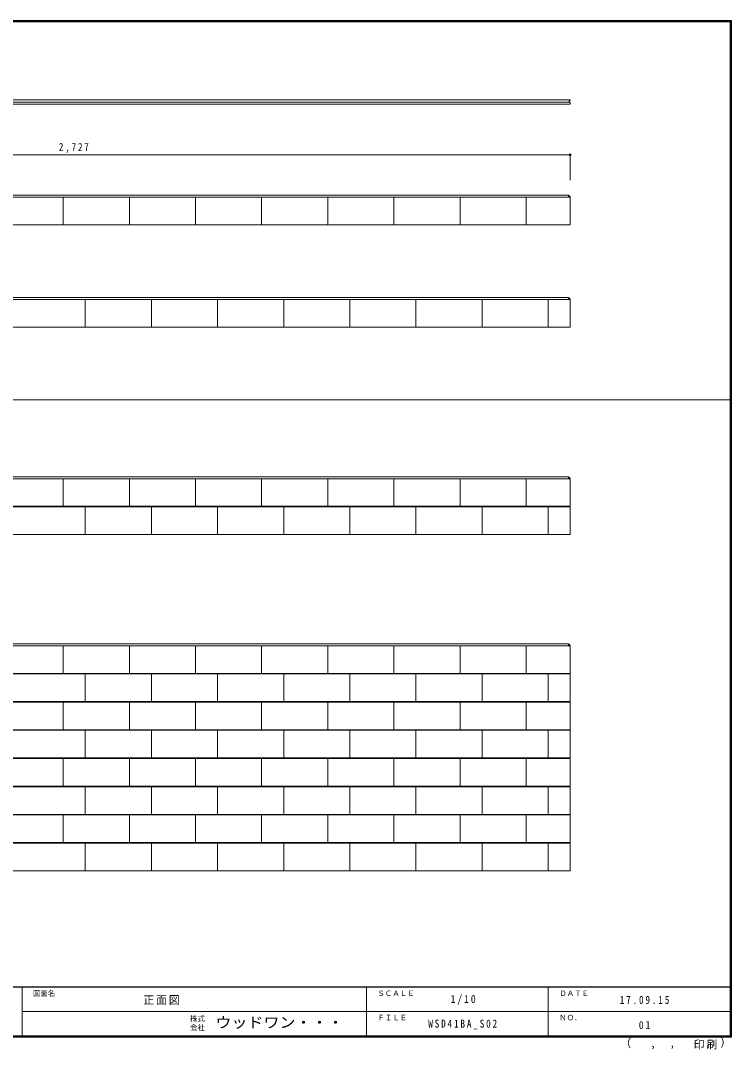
# Model space of a CAD drawing. Units: millimetres at full size, sheet at 1:10; details may follow other scales. Extents: x -1947 to 1953, y -1436 to 1392.
# Drawn here: x -1 to 1953, y -1436 to 1392 of the extents above; entities that cross this region are included whole.
import ezdxf
from ezdxf.enums import TextEntityAlignment as Align

# ---------------------------------------------------------------- set-up
doc = ezdxf.new("R2010")
doc.units = ezdxf.units.MM
doc.header["$LTSCALE"] = 10
doc.header["$PDMODE"] = 32
doc.header["$PDSIZE"] = 5
doc.layers.add('3-0', color=7, linetype='Continuous', lineweight=18)
doc.layers.add('F-1', color=6, linetype='Continuous', lineweight=18)
doc.layers.add('F-A', color=7, linetype='Continuous')
doc.styles.add('ＭＳ ゴシック', font='')
doc.styles.get('ＭＳ ゴシック').set_extended_font_data('MS Gothic')

msp = doc.modelspace()

# ---------------------------------------------------------------- linework, layer by layer
at = {"layer": '3-0'}
for p, q in [((-1217.14, 1173.8), (1510.36, 1173.8)), ((1510.36, 1162.3), (-1216.64, 1162.3)), ((-1222.14, 912.3), (1505.36, 912.3)), ((1510.36, 906.8), (-1216.64, 906.8)), ((116.56, 906.8), (116.56, 830.8)), ((298.36, 906.8), (298.36, 830.8)), ((480.16, 906.8), (480.16, 830.8)), ((661.96, 906.8), (661.96, 830.8)), ((843.76, 906.8), (843.76, 830.8)), ((1025.56, 906.8), (1025.56, 830.8)), ((1207.36, 906.8), (1207.36, 830.8)), ((1389.16, 906.8), (1389.16, 830.8)), ((1505.36, 912.3), (1505.36, 906.8)), ((1505.36, 912.3), (1510.36, 907.3)), ((1510.36, 830.8), (1510.36, 907.3)), ((1510.36, 830.8), (-1217.14, 830.8)), ((-1222.14, 630.8), (1505.36, 630.8)), ((1510.36, 625.3), (-1216.64, 625.3)), ((177.16, 625.3), (177.16, 549.3)), ((358.96, 625.3), (358.96, 549.3)), ((540.76, 625.3), (540.76, 549.3)), ((722.56, 625.3), (722.56, 549.3)), ((904.36, 625.3), (904.36, 549.3)), ((1086.16, 625.3), (1086.16, 549.3)), ((1267.96, 625.3), (1267.96, 549.3)), ((1449.76, 625.3), (1449.76, 549.3)), ((1505.36, 630.8), (1505.36, 625.3)), ((1505.36, 630.8), (1510.36, 625.8)), ((1510.36, 549.3), (1510.36, 625.8)), ((1510.36, 549.3), (-1217.14, 549.3)), ((-1222.14, 138.3), (1505.36, 138.3)), ((1510.36, 132.8), (-1216.64, 132.8)), ((116.56, 132.8), (116.56, 56.8)), ((298.36, 132.8), (298.36, 56.8)), ((480.16, 132.8), (480.16, 56.8)), ((661.96, 132.8), (661.96, 56.8)), ((843.76, 132.8), (843.76, 56.8)), ((1025.56, 132.8), (1025.56, 56.8)), ((1207.36, 132.8), (1207.36, 56.8)), ((1389.16, 132.8), (1389.16, 56.8)), ((1505.36, 138.3), (1505.36, 132.8)), ((1505.36, 138.3), (1510.36, 133.3)), ((1510.36, 56.8), (1510.36, 133.3)), ((1510.36, 56.8), (-1217.14, 56.8)), ((1510.36, 55.3), (-1216.64, 55.3)), ((177.16, 55.3), (177.16, -20.7)), ((358.96, 55.3), (358.96, -20.7)), ((540.76, 55.3), (540.76, -20.7)), ((722.56, 55.3), (722.56, -20.7)), ((904.36, 55.3), (904.36, -20.7)), ((1086.16, 55.3), (1086.16, -20.7)), ((1267.96, 55.3), (1267.96, -20.7)), ((1449.76, 55.3), (1449.76, -20.7)), ((1510.36, -20.7), (1510.36, 55.3)), ((1510.36, -20.7), (-1217.14, -20.7)), ((-1222.14, -320.7), (1505.36, -320.7)), ((1510.36, -326.2), (-1216.64, -326.2)), ((116.56, -326.2), (116.56, -402.2)), ((298.36, -326.2), (298.36, -402.2)), ((480.16, -326.2), (480.16, -402.2)), ((661.96, -326.2), (661.96, -402.2)), ((843.76, -326.2), (843.76, -402.2)), ((1025.56, -326.2), (1025.56, -402.2)), ((1207.36, -326.2), (1207.36, -402.2)), ((1389.16, -326.2), (1389.16, -402.2)), ((1505.36, -320.7), (1505.36, -326.2)), ((1505.36, -320.7), (1510.36, -325.7)), ((1510.36, -402.2), (1510.36, -325.7)), ((1510.36, -402.2), (-1217.14, -402.2)), ((1510.36, -403.7), (-1216.64, -403.7)), ((177.16, -403.7), (177.16, -479.7)), ((358.96, -403.7), (358.96, -479.7)), ((540.76, -403.7), (540.76, -479.7)), ((722.56, -403.7), (722.56, -479.7)), ((904.36, -403.7), (904.36, -479.7)), ((1086.16, -403.7), (1086.16, -479.7)), ((1267.96, -403.7), (1267.96, -479.7)), ((1449.76, -403.7), (1449.76, -479.7)), ((1510.36, -479.7), (1510.36, -403.7)), ((1510.36, -479.7), (-1217.14, -479.7)), ((1510.36, -481.2), (-1216.64, -481.2)), ((116.56, -481.2), (116.56, -557.2)), ((298.36, -481.2), (298.36, -557.2)), ((480.16, -481.2), (480.16, -557.2)), ((661.96, -481.2), (661.96, -557.2)), ((843.76, -481.2), (843.76, -557.2)), ((1025.56, -481.2), (1025.56, -557.2)), ((1207.36, -481.2), (1207.36, -557.2)), ((1389.16, -481.2), (1389.16, -557.2)), ((1510.36, -557.2), (1510.36, -481.2)), ((1510.36, -557.2), (-1217.14, -557.2)), ((1510.36, -558.7), (-1216.64, -558.7)), ((177.16, -558.7), (177.16, -634.7)), ((358.96, -558.7), (358.96, -634.7)), ((540.76, -558.7), (540.76, -634.7)), ((722.56, -558.7), (722.56, -634.7)), ((904.36, -558.7), (904.36, -634.7)), ((1086.16, -558.7), (1086.16, -634.7)), ((1267.96, -558.7), (1267.96, -634.7)), ((1449.76, -558.7), (1449.76, -634.7)), ((1510.36, -634.7), (1510.36, -558.7)), ((1510.36, -634.7), (-1217.14, -634.7)), ((1510.36, -636.2), (-1216.64, -636.2)), ((116.56, -636.2), (116.56, -712.2)), ((298.36, -636.2), (298.36, -712.2)), ((480.16, -636.2), (480.16, -712.2)), ((661.96, -636.2), (661.96, -712.2)), ((843.76, -636.2), (843.76, -712.2)), ((1025.56, -636.2), (1025.56, -712.2)), ((1207.36, -636.2), (1207.36, -712.2)), ((1389.16, -636.2), (1389.16, -712.2)), ((1510.36, -712.2), (1510.36, -636.2)), ((1510.36, -712.2), (-1217.14, -712.2)), ((1510.36, -713.7), (-1216.64, -713.7)), ((177.16, -713.7), (177.16, -789.7)), ((358.96, -713.7), (358.96, -789.7)), ((540.76, -713.7), (540.76, -789.7)), ((722.56, -713.7), (722.56, -789.7)), ((904.36, -713.7), (904.36, -789.7)), ((1086.16, -713.7), (1086.16, -789.7)), ((1267.96, -713.7), (1267.96, -789.7)), ((1449.76, -713.7), (1449.76, -789.7)), ((1510.36, -789.7), (1510.36, -713.7)), ((1510.36, -789.7), (-1217.14, -789.7)), ((1510.36, -791.2), (-1216.64, -791.2)), ((116.56, -791.2), (116.56, -867.2)), ((298.36, -791.2), (298.36, -867.2)), ((480.16, -791.2), (480.16, -867.2)), ((661.96, -791.2), (661.96, -867.2)), ((843.76, -791.2), (843.76, -867.2)), ((1025.56, -791.2), (1025.56, -867.2)), ((1207.36, -791.2), (1207.36, -867.2)), ((1389.16, -791.2), (1389.16, -867.2)), ((1510.36, -867.2), (1510.36, -791.2)), ((1510.36, -867.2), (-1217.14, -867.2)), ((1510.36, -868.7), (-1216.64, -868.7)), ((177.16, -868.7), (177.16, -944.7)), ((358.96, -868.7), (358.96, -944.7)), ((540.76, -868.7), (540.76, -944.7)), ((722.56, -868.7), (722.56, -944.7)), ((904.36, -868.7), (904.36, -944.7)), ((1086.16, -868.7), (1086.16, -944.7)), ((1267.96, -868.7), (1267.96, -944.7)), ((1449.76, -868.7), (1449.76, -944.7)), ((1510.36, -944.7), (1510.36, -868.7)), ((1510.36, -944.7), (-1217.14, -944.7))]:
    msp.add_line(p, q, dxfattribs=at)
at = {"layer": '3-0', "color": 3}
msp.add_line((-1216.64, 1022.56), (1510.36, 1022.56), dxfattribs=at)
at = {"layer": '3-0', "color": 4}
msp.add_line((1510.36, 1022.56), (1510.36, 953.52), dxfattribs=at)
at = {"layer": '3-0'}
for points in [[(-1222.14, 1167.8), (1510.36, 1167.8), (1510.36, 1162.3)], [(1510.36, 1173.8), (1510.36, 1172.8), (1505.36, 1167.8)]]:
    msp.add_lwpolyline(points, dxfattribs=at)
at = {"layer": '3-0', "color": 3}
msp.add_point((1510.36, 1022.56), dxfattribs=at)
at = {"layer": 'F-1'}
for p, q in [((-1946.69, 1391.67), (1953.31, 1391.67)), ((-1946.69, 1390), (1953.31, 1390)), ((-1946.69, 1388.33), (1953.31, 1388.33)), ((1949.97, 1391.67), (1949.97, -1401.67)), ((1951.64, 1391.67), (1951.64, -1401.67)), ((1953.31, 1391.67), (1953.31, -1401.67)), ((-1946.69, 349.3), (1953.31, 349.3)), ((1953.31, -1263.33), (-1946.69, -1263.33)), ((1953.31, -1265), (-1946.69, -1265)), ((3.31, -1265), (3.31, -1398.33)), ((949.97, -1265), (949.97, -1398.33)), ((1449.97, -1265), (1449.97, -1398.33)), ((3.31, -1331.67), (1949.97, -1331.67)), ((1953.31, -1398.33), (-1946.69, -1398.33)), ((1953.31, -1400), (-1946.69, -1400)), ((1953.31, -1401.67), (-1946.69, -1401.67))]:
    msp.add_line(p, q, dxfattribs=at)

# ---------------------------------------------------------------- texts
at = {"layer": '3-0', "insert": (104.36, 1027.56), "char_height": 21.99, "attachment_point": 7, "style": 'ＭＳ ゴシック'}
msp.add_mtext('\\T1.38;\\W0.85;2,727', dxfattribs=at)
at = {"layer": 'F-A', "style": 'ＭＳ ゴシック'}
for s, height, p in [('図面名', 14.66, (33.31, -1293.33)), ('ＳＣＡＬＥ', 14.66, (979.97, -1293.33)), ('ＤＡＴＥ', 14.66, (1479.97, -1293.33)), ('株式', 14.66, (464.97, -1363)), ('ＦＩＬＥ', 14.66, (979.97, -1360)), ('ＮＯ．', 14.66, (1479.97, -1360)), ('会社', 14.66, (464.97, -1387)), ('（', 21.99, (1647.98, -1436.1)), ('）', 21.99, (1922.77, -1434.71)), (',', 21.99, (1730.4, -1436.1)), (',', 21.99, (1783.37, -1435.18))]:
    msp.add_text(s, height=height, dxfattribs=at).set_placement(p, align=Align.BOTTOM_LEFT)
at = {"layer": 'F-A', "style": 'ＭＳ ゴシック', "width": 1.1}
msp.add_text('ウッドワン・・・', height=29.33, dxfattribs=at).set_placement((534.97, -1385), align=Align.BOTTOM_LEFT)
at = {"layer": 'F-A', "char_height": 21.99, "attachment_point": 7, "style": 'ＭＳ ゴシック'}
for s, insert in [('\\T1.17;正面図', (336.64, -1313.33)), ('\\T1.38;\\W0.9;1/10', (1181.22, -1313.33)), ('\\T1.39;\\W0.85;17.09.15', (1646.22, -1310.83)), ('\\T1.39;\\W0.85;WSD41BA_S02', (1119.97, -1380)), ('\\T1.36;\\W0.9;01', (1698.72, -1380)), ('\\T1.17;印刷', (1849.36, -1435.64))]:
    msp.add_mtext(s, dxfattribs=dict(at, insert=insert))

doc.saveas('drawing.dxf')
